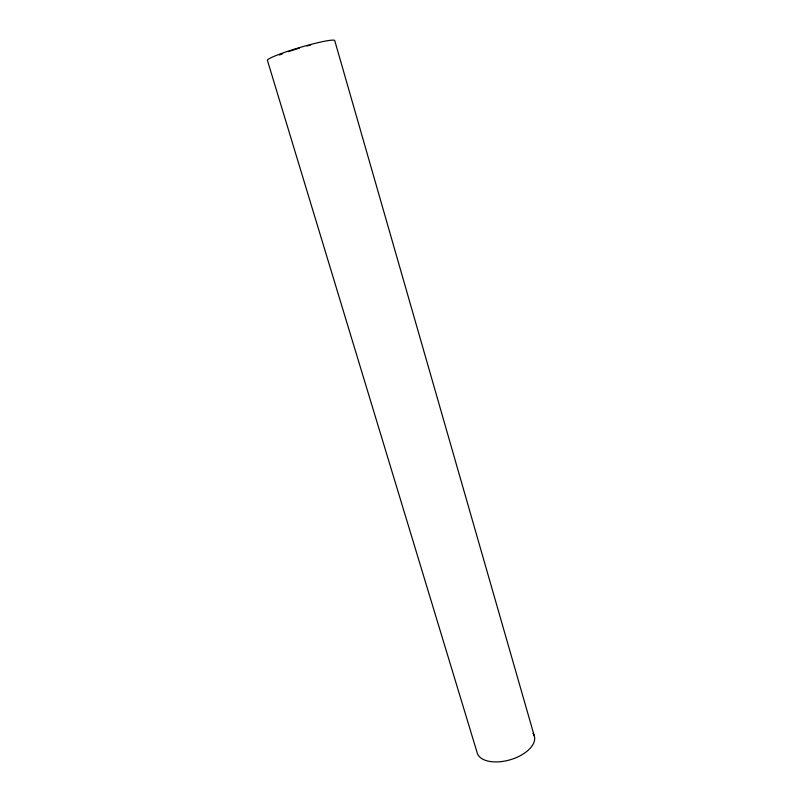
<?xml version="1.0" encoding="UTF-8"?>
<svg xmlns="http://www.w3.org/2000/svg" width="802" height="802" viewBox="0 0 802 802"><rect width="100%" height="100%" fill="white"/><g stroke="black" fill="none" stroke-linecap="round" stroke-linejoin="round"><path stroke-width="1.2" d="M534.353 736.146L334.725 40.551A35.108 3.208 -16.4 0 0 299.086 47.729A35.108 3.208 -16.4 0 0 267.497 60.591L476.949 752.025A29.804 15.93 -16.4 0 0 512.137 759.173A29.804 15.93 -16.4 0 0 532.959 733.319M279.347 55.017A29.794 2.717 -16.4 0 1 282.585 53.754M288.319 51.699A29.794 2.717 -16.4 0 1 291.858 50.526M292.89 50.185A29.794 2.717 -16.4 0 1 299.367 48.18M306.996 46.005A29.794 2.717 -16.4 0 1 310.685 45.032"/></g></svg>
